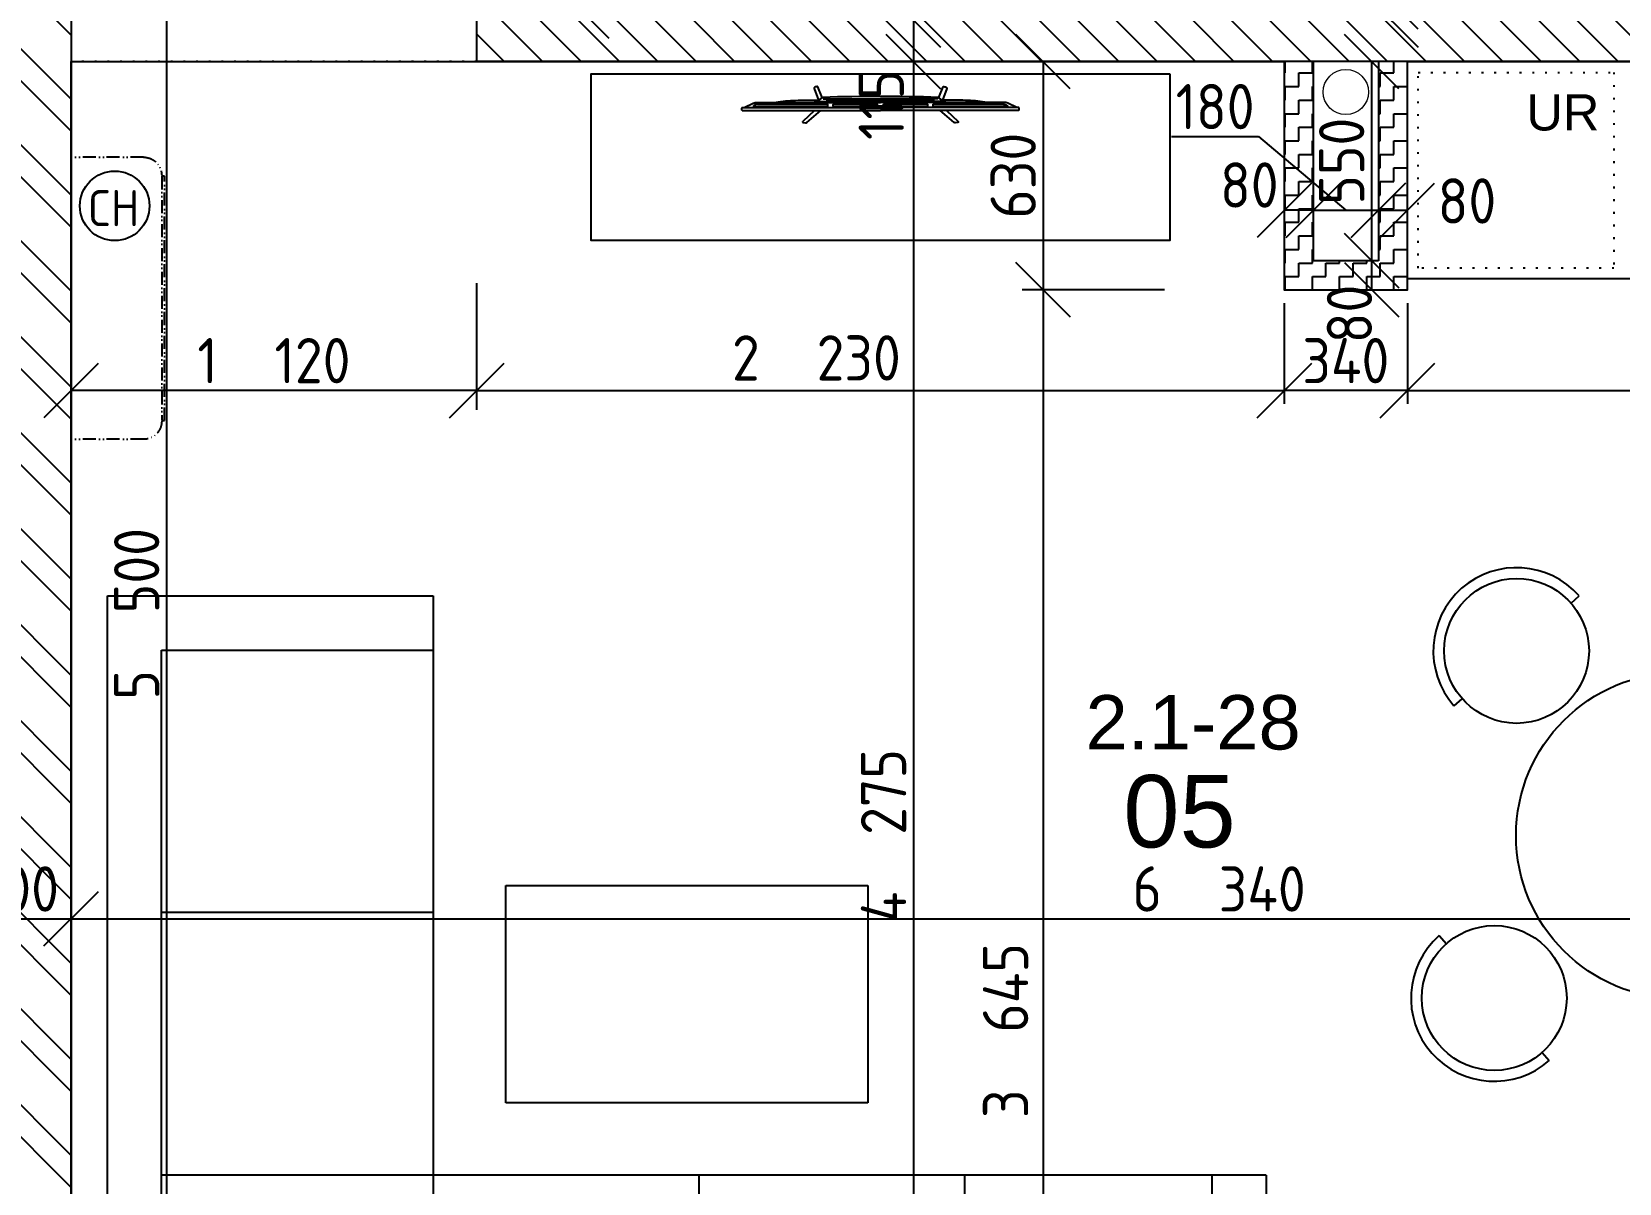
# Model space of a CAD drawing. Extents: x 4511820 to 5180432, y -1526536 to -944957.
# Drawn here: x 5020872 to 5025256, y -1256927 to -1253747 of the extents above; entities that cross this region are included whole.
import ezdxf

# ---------------------------------------------------------------- set-up
doc = ezdxf.new("R2010")
doc.units = 0
doc.header["$MEASUREMENT"] = 0
doc.linetypes.add('ACAD_ISO07W100', pattern=[3.5, 0.5, -3])
doc.linetypes.add('ACAD_ISO12W100', pattern=[22, 12, -3, 0.5, -3, 0.5, -3])
doc.layers.get('0').update_dxf_attribs({"linetype": 'CONTINUOUS'})
doc.layers.get('Defpoints').update_dxf_attribs({"color": 61, "linetype": 'CONTINUOUS'})
for name, color, linetype in [('KÓTY', 4, 'CONTINUOUS'), ('MÚRY', 1, 'CONTINUOUS'), ('Plochy', 41, 'CONTINUOUS'), ('POPIS', 7, 'CONTINUOUS'), ('TENKÁ', 7, 'CONTINUOUS'), ('ZARIADENIE', 47, 'CONTINUOUS'), ('ZARIADENIE1', 145, 'CONTINUOUS'), ('ZZ-chladenie', 133, 'CONTINUOUS'), ('ŠRAFY', 82, 'CONTINUOUS')]:
    doc.layers.add(name, color=color, linetype=linetype)
doc.layers.add('zz-kanal-splaskova', color=37, linetype='CONTINUOUS', lineweight=18)
doc.styles.add('ARIAL', font='arial.ttf')
doc.styles.add('STYLE1', font='isocp.shx')
doc.dimstyles.new('STANDARD-50', dxfattribs={"dimtxt": 125, "dimasz": 150, "dimexe": 10, "dimexo": 200, "dimgap": 20, "dimtad": 1, "dimdsep": 46, "dimlunit": 6, "dimtxsty": 'STYLE1', "dimblk1": 'OBLIQUE', "dimblk2": 'OBLIQUE', "dimsah": 1, "dimcen": 2.5, "dimse1": 1, "dimse2": 1, "dimadec": 0, "dimazin": 0, "dimtfac": 1, "dimtmove": 1, "dimatfit": 3, "dimldrblk": 'OBLIQUE', "dimfxl": 1, "dimtolj": 1, "dimtzin": 0, "dimarcsym": 0})

# ---------------------------------------------------------------- blocks, each defined once
blk = doc.blocks.new('_OBLIQUE')
at = {"color": 0, "linetype": 'ByBlock'}
blk.add_line((-0.5, -0.5), (0.5, 0.5), dxfattribs=at)
blk = doc.blocks.new('*D13936')
at = {"layer": 'Defpoints', "color": 0}
for p in [(4980571, -1255834.2), (5040921, -1255834.2), (5040921, -1261853.9)]:
    blk.add_point(p, dxfattribs=at)
at = {"layer": 'KÓTY', "color": 0, "lineweight": -2}
blk.add_line((4980571, -1261853.9), (5040921, -1261853.9), dxfattribs=at)
at = {"layer": 'KÓTY', "color": 0, "linetype": 'ByBlock', "lineweight": -2, "xscale": 150, "yscale": 150, "zscale": 150, "rotation": 180}
blk.add_blockref('_OBLIQUE', (4980571, -1261853.9), dxfattribs=at)
at = {"layer": 'KÓTY', "color": 0, "linetype": 'ByBlock', "lineweight": -2, "xscale": 150, "yscale": 150, "zscale": 150}
blk.add_blockref('_OBLIQUE', (5040921, -1261853.9), dxfattribs=at)
at = {"layer": 'KÓTY', "color": 0, "insert": (5010746, -1261771.4), "char_height": 125, "attachment_point": 5, "style": 'STYLE1'}
blk.add_mtext('\\A1;60ﾠ350', dxfattribs=at)
blk = doc.blocks.new('stol kruh')
at = {"layer": 'ZARIADENIE', "ltscale": 0.25}
for p, q in [((4441014, -1342243.9), (4441036.5, -1342224.1)), ((4441690.1, -1342287.3), (4441670.3, -1342264.8)), ((4440690.9, -1342527.6), (4440713.4, -1342507.8)), ((4441974.3, -1342610), (4441954.5, -1342587.5)), ((4440650.1, -1343161.8), (4440670, -1343184.3)), ((4441910.8, -1343263.8), (4441933.3, -1343244)), ((4440934.3, -1343484.5), (4440954.1, -1343507)), ((4441588.1, -1343548), (4441610.6, -1343528.2))]:
    blk.add_line(p, q, dxfattribs=at)
for centre, radius in [((4440863.7, -1342375.8), 200), ((4441822.3, -1342437.4), 200), ((4441312.2, -1342885.9), 450), ((4440802.1, -1343334.4), 200), ((4441760.7, -1343396), 200)]:
    blk.add_circle(centre, radius, dxfattribs=at)
for centre, start, end in [((4440863.7, -1342375.8), 41.2828, 221.2828), ((4441822.3, -1342437.4), 311.3675, 131.3675), ((4440802.1, -1343334.4), 131.3675, 311.3675), ((4441760.7, -1343396), 221.3675, 41.3675)]:
    blk.add_arc(centre, 230, start, end, dxfattribs=at)
blk = doc.blocks.new('sedacka rok 5')
at = {"layer": 'ZARIADENIE', "color": 30, "ltscale": 0.25}
for p, q in [((4452479, -1340180.2), (4452479, -1342480.2)), ((4452479, -1340180.2), (4453379, -1340180.2)), ((4453379, -1343380.2), (4453379, -1340180.2)), ((4452479, -1340330.2), (4453229, -1340330.2)), ((4453229, -1343230.2), (4453229, -1340330.2)), ((4452479, -1341013.5), (4453229, -1341013.5)), ((4452479, -1341746.9), (4453229, -1341746.9)), ((4450879, -1342480.2), (4452479, -1342480.2)), ((4450879, -1343380.2), (4450879, -1342480.2)), ((4451029, -1343230.2), (4451029, -1342480.2)), ((4451754, -1342480.2), (4451754, -1343230.2)), ((4452479, -1342480.2), (4453229, -1342480.2)), ((4452479, -1342480.2), (4452479, -1343230.2)), ((4453229, -1343230.2), (4451029, -1343230.2)), ((4453379, -1343380.2), (4450879, -1343380.2))]:
    blk.add_line(p, q, dxfattribs=at)
blk = doc.blocks.new('Tv06_top_cad-block.com')
at = {"color": 0}
for points in [[(-161.1, -3.4), (-173.3, 26.2, 0.359324), (-175.3, 27.3, 0.097501), (-182.8, 24.2, 0.350578), (-183.5, 22.1), (-171.1, -10.4)], [(161.1, -3.4), (173.3, 26.2, -0.359324), (175.3, 27.3, -0.097501), (182.8, 24.2, -0.350578), (183.5, 22.1), (171.1, -10.4)], [(-381.9, -38.8, -0.13121), (-383.2, -32.7, -0.169032), (-383, -32.3), (-381.8, -31.1, -0.205713), (-381.3, -30.9), (-378.5, -30.9, 0.118206), (-376.2, -30.4), (-351.4, -18.4, -0.105648), (-345.8, -17), (0, -17)], [(-339.3, -21.2), (-339.3, -21.2, 0.099639), (-344.3, -22.2), (-349.2, -24.6, 0.215889), (-350.7, -26.3, 0.476075), (-349.4, -28, 0.244765)], [(-295.5, -17), (-282, -15, -0.02037), (-255.8, -12, -0.012056), (-227.2, -10.7), (-169.3, -10.7)], [(-182.5, -38.8), (-214.4, -69.1, 0.250582), (-215, -71, 0.266718), (-214.3, -71.9, 0.084688)], [(-214.3, -71.9), (-207.3, -73.1, 0.211205), (-203.3, -72.1), (-165.2, -38.8)], [(-181.8, -17), (-178.5, -14, -0.213415), (-177.3, -13.6), (0, -13.6)], [(-172.1, -13.6, -0.072098), (-159.2, -3, -0.121861), (-158.4, -2.8)], [(-170.1, -10.6, -0.053076), (-160.2, -2.9), (-158.4, -2.8)], [(-147.6, -13.6), (-147.6, -7.5, -0.414214), (-147.4, -7.3), (-146.5, -7.3, -0.414214), (-146.3, -7.5), (-146.3, -13.6)], [(-146.8, -28, 0.414214), (-145, -26.2), (-145, -23, 0.414214), (-146.8, -21.2)], [(-143.9, -13.6), (-143.9, -7.5, -0.414214), (-143.7, -7.3), (-142.7, -7.3, -0.414214), (-142.6, -7.5), (-142.6, -13.6)], [(-140.2, -13.6), (-140.2, -7.5, -0.414214), (-140, -7.3), (-139, -7.3, -0.414214), (-138.8, -7.5), (-138.8, -13.6)], [(-136.4, -13.6), (-136.4, -7.5, -0.414214), (-136.3, -7.3), (-135.3, -7.3, -0.414214), (-135.1, -7.5), (-135.1, -13.6)], [(-132.7, -13.6), (-132.7, -7.5, -0.414214), (-132.5, -7.3), (-131.6, -7.3, -0.414214), (-131.4, -7.5), (-131.4, -13.6)], [(-128.8, -28, -0.414214), (-130.6, -26.2), (-130.6, -23, -0.414214), (-128.8, -21.2)], [(-129, -13.6), (-129, -7.5, -0.414214), (-128.8, -7.3), (-127.9, -7.3, -0.414214), (-127.7, -7.5), (-127.7, -13.6)], [(-125.3, -13.6), (-125.3, -7.5, -0.414214), (-125.1, -7.3), (-124.1, -7.3, -0.414214), (-124, -7.5), (-124, -13.6)], [(-121.6, -13.6), (-121.6, -7.5, -0.414214), (-121.4, -7.3), (-120.4, -7.3, -0.414214), (-120.2, -7.5), (-120.2, -13.6)], [(-117.8, -13.6), (-117.8, -7.5, -0.414214), (-117.7, -7.3), (-116.7, -7.3, -0.414214), (-116.5, -7.5), (-116.5, -13.6)], [(-114.1, -13.6), (-114.1, -7.5, -0.414214), (-113.9, -7.3), (-113, -7.3, -0.414214), (-112.8, -7.5), (-112.8, -13.6)], [(-110.4, -13.6), (-110.4, -7.5, -0.414214), (-110.2, -7.3), (-109.3, -7.3, -0.414214), (-109.1, -7.5), (-109.1, -13.6)], [(-106.7, -13.6), (-106.7, -7.5, -0.414214), (-106.5, -7.3), (-105.5, -7.3, -0.414214), (-105.4, -7.5), (-105.4, -13.6)], [(-103, -13.6), (-103, -7.5, -0.414214), (-102.8, -7.3), (-101.8, -7.3, -0.414214), (-101.6, -7.5), (-101.6, -13.6)], [(-99.2, -13.6), (-99.2, -7.5, -0.414214), (-99.1, -7.3), (-98.1, -7.3, -0.414214), (-97.9, -7.5), (-97.9, -13.6)], [(-95.5, -13.6), (-95.5, -7.5, -0.414214), (-95.3, -7.3), (-94.4, -7.3, -0.414214), (-94.2, -7.5), (-94.2, -13.6)], [(-91.8, -13.6), (-91.8, -7.5, -0.414214), (-91.6, -7.3), (-90.7, -7.3, -0.414214), (-90.5, -7.5), (-90.5, -13.6)], [(-88.1, -13.6), (-88.1, -7.5, -0.414214), (-87.9, -7.3), (-86.9, -7.3, -0.414214), (-86.8, -7.5), (-86.8, -13.6)], [(-84.4, -13.6), (-84.4, -7.5, -0.414214), (-84.2, -7.3), (-83.2, -7.3, -0.414214), (-83, -7.5), (-83, -13.6)], [(-80.6, -13.6), (-80.6, -7.5, -0.414214), (-80.5, -7.3), (-79.5, -7.3, -0.414214), (-79.3, -7.5), (-79.3, -13.6)], [(-76.9, -13.6), (-76.9, -7.5, -0.414214), (-76.7, -7.3), (-75.8, -7.3, -0.414214), (-75.6, -7.5), (-75.6, -13.6)], [(-73.2, -13.6), (-73.2, -7.5, -0.414214), (-73, -7.3), (-72.1, -7.3, -0.414214), (-71.9, -7.5), (-71.9, -13.6)], [(-69.5, -13.6), (-69.5, -7.5, -0.414214), (-69.3, -7.3), (-68.3, -7.3, -0.414214), (-68.2, -7.5), (-68.2, -13.6)], [(-65.8, -13.6), (-65.8, -7.5, -0.414214), (-65.6, -7.3), (-64.6, -7.3, -0.414214), (-64.4, -7.5), (-64.4, -13.6)], [(-62, -13.6), (-62, -7.5, -0.414214), (-61.9, -7.3), (-60.9, -7.3, -0.414214), (-60.7, -7.5), (-60.7, -13.6)], [(-58.3, -13.6), (-58.3, -7.5, -0.414214), (-58.1, -7.3), (-57.2, -7.3, -0.414214), (-57, -7.5), (-57, -13.6)], [(-54.6, -13.6), (-54.6, -7.5, -0.414214), (-54.4, -7.3), (-53.5, -7.3, -0.414214), (-53.3, -7.5), (-53.3, -13.6)], [(-50.9, -13.6), (-50.9, -7.5, -0.414214), (-50.7, -7.3), (-49.7, -7.3, -0.414214), (-49.6, -7.5), (-49.6, -13.6)], [(-47.2, -13.6), (-47.2, -7.5, -0.414214), (-47, -7.3), (-46, -7.3, -0.414214), (-45.8, -7.5), (-45.8, -13.6)], [(-43.4, -13.6), (-43.4, -7.5, -0.414214), (-43.3, -7.3), (-42.3, -7.3, -0.414214), (-42.1, -7.5), (-42.1, -13.6)], [(-39.7, -13.6), (-39.7, -7.5, -0.414214), (-39.5, -7.3), (-38.6, -7.3, -0.414214), (-38.4, -7.5), (-38.4, -13.6)], [(-36, -13.6), (-36, -7.5, -0.414214), (-35.8, -7.3), (-34.9, -7.3, -0.414214), (-34.7, -7.5), (-34.7, -13.6)], [(-32.3, -13.6), (-32.3, -7.5, -0.414214), (-32.1, -7.3), (-31.1, -7.3, -0.414214), (-31, -7.5), (-31, -13.6)], [(-28.6, -13.6), (-28.6, -7.5, -0.414214), (-28.4, -7.3), (-27.4, -7.3, -0.414214), (-27.2, -7.5), (-27.2, -13.6)], [(-24.8, -13.6), (-24.8, -7.5, -0.414214), (-24.7, -7.3), (-23.7, -7.3, -0.414214), (-23.5, -7.5), (-23.5, -13.6)], [(-21.1, -13.6), (-21.1, -7.5, -0.414214), (-20.9, -7.3), (-20, -7.3, -0.414214), (-19.8, -7.5), (-19.8, -13.6)], [(-17.4, -13.6), (-17.4, -7.5, -0.414214), (-17.2, -7.3), (-16.3, -7.3, -0.414214), (-16.1, -7.5), (-16.1, -13.6)], [(-13.7, -13.6), (-13.7, -7.5, -0.414214), (-13.5, -7.3), (-12.5, -7.3, -0.414214), (-12.4, -7.5), (-12.4, -13.6)], [(-10, -13.6), (-10, -7.5, -0.414214), (-9.8, -7.3), (-8.8, -7.3, -0.414214), (-8.6, -7.5), (-8.6, -13.6)], [(-10, -28, 0.414214), (-8.2, -26.2), (-8.2, -23, 0.414214), (-10, -21.2)], [(-6.2, -13.6), (-6.2, -7.5, -0.414214), (-6.1, -7.3), (-5.1, -7.3, -0.414214), (-4.9, -7.5), (-4.9, -13.6)], [(-2.5, -13.6), (-2.5, -7.5, -0.414214), (-2.3, -7.3), (-1.4, -7.3, -0.414214), (-1.2, -7.5), (-1.2, -13.6)], [(181.8, -17), (178.5, -14, 0.213415), (177.3, -13.6), (0, -13.6)], [(381.9, -38.8, 0.13121), (383.2, -32.7, 0.169032), (383, -32.3), (381.8, -31.1, 0.205713), (381.3, -30.9), (378.5, -30.9, -0.118206), (376.2, -30.4), (351.4, -18.4, 0.105648), (345.8, -17), (0, -17)], [(2.5, -13.6), (2.5, -7.5, 0.414214), (2.3, -7.3), (1.4, -7.3, 0.414214), (1.2, -7.5), (1.2, -13.6)], [(6.2, -13.6), (6.2, -7.5, 0.414214), (6.1, -7.3), (5.1, -7.3, 0.414214), (4.9, -7.5), (4.9, -13.6)], [(10, -28, -0.414214), (8.2, -26.2), (8.2, -23, -0.414214), (10, -21.2)], [(10, -13.6), (10, -7.5, 0.414214), (9.8, -7.3), (8.8, -7.3, 0.414214), (8.6, -7.5), (8.6, -13.6)], [(13.7, -13.6), (13.7, -7.5, 0.414214), (13.5, -7.3), (12.5, -7.3, 0.414214), (12.4, -7.5), (12.4, -13.6)], [(17.4, -13.6), (17.4, -7.5, 0.414214), (17.2, -7.3), (16.3, -7.3, 0.414214), (16.1, -7.5), (16.1, -13.6)], [(21.1, -13.6), (21.1, -7.5, 0.414214), (20.9, -7.3), (20, -7.3, 0.414214), (19.8, -7.5), (19.8, -13.6)], [(24.8, -13.6), (24.8, -7.5, 0.414214), (24.7, -7.3), (23.7, -7.3, 0.414214), (23.5, -7.5), (23.5, -13.6)], [(28.6, -13.6), (28.6, -7.5, 0.414214), (28.4, -7.3), (27.4, -7.3, 0.414214), (27.2, -7.5), (27.2, -13.6)], [(32.3, -13.6), (32.3, -7.5, 0.414214), (32.1, -7.3), (31.1, -7.3, 0.414214), (31, -7.5), (31, -13.6)], [(36, -13.6), (36, -7.5, 0.414214), (35.8, -7.3), (34.9, -7.3, 0.414214), (34.7, -7.5), (34.7, -13.6)], [(39.7, -13.6), (39.7, -7.5, 0.414214), (39.5, -7.3), (38.6, -7.3, 0.414214), (38.4, -7.5), (38.4, -13.6)], [(43.4, -13.6), (43.4, -7.5, 0.414214), (43.3, -7.3), (42.3, -7.3, 0.414214), (42.1, -7.5), (42.1, -13.6)], [(47.2, -13.6), (47.2, -7.5, 0.414214), (47, -7.3), (46, -7.3, 0.414214), (45.8, -7.5), (45.8, -13.6)], [(50.9, -13.6), (50.9, -7.5, 0.414214), (50.7, -7.3), (49.7, -7.3, 0.414214), (49.6, -7.5), (49.6, -13.6)], [(54.6, -13.6), (54.6, -7.5, 0.414214), (54.4, -7.3), (53.5, -7.3, 0.414214), (53.3, -7.5), (53.3, -13.6)], [(58.3, -13.6), (58.3, -7.5, 0.414214), (58.1, -7.3), (57.2, -7.3, 0.414214), (57, -7.5), (57, -13.6)], [(62, -13.6), (62, -7.5, 0.414214), (61.9, -7.3), (60.9, -7.3, 0.414214), (60.7, -7.5), (60.7, -13.6)], [(65.8, -13.6), (65.8, -7.5, 0.414214), (65.6, -7.3), (64.6, -7.3, 0.414214), (64.4, -7.5), (64.4, -13.6)], [(69.5, -13.6), (69.5, -7.5, 0.414214), (69.3, -7.3), (68.3, -7.3, 0.414214), (68.2, -7.5), (68.2, -13.6)], [(73.2, -13.6), (73.2, -7.5, 0.414214), (73, -7.3), (72.1, -7.3, 0.414214), (71.9, -7.5), (71.9, -13.6)], [(76.9, -13.6), (76.9, -7.5, 0.414214), (76.7, -7.3), (75.8, -7.3, 0.414214), (75.6, -7.5), (75.6, -13.6)], [(80.6, -13.6), (80.6, -7.5, 0.414214), (80.5, -7.3), (79.5, -7.3, 0.414214), (79.3, -7.5), (79.3, -13.6)], [(84.4, -13.6), (84.4, -7.5, 0.414214), (84.2, -7.3), (83.2, -7.3, 0.414214), (83, -7.5), (83, -13.6)], [(88.1, -13.6), (88.1, -7.5, 0.414214), (87.9, -7.3), (86.9, -7.3, 0.414214), (86.8, -7.5), (86.8, -13.6)], [(91.8, -13.6), (91.8, -7.5, 0.414214), (91.6, -7.3), (90.7, -7.3, 0.414214), (90.5, -7.5), (90.5, -13.6)], [(95.5, -13.6), (95.5, -7.5, 0.414214), (95.3, -7.3), (94.4, -7.3, 0.414214), (94.2, -7.5), (94.2, -13.6)], [(99.2, -13.6), (99.2, -7.5, 0.414214), (99.1, -7.3), (98.1, -7.3, 0.414214), (97.9, -7.5), (97.9, -13.6)], [(103, -13.6), (103, -7.5, 0.414214), (102.8, -7.3), (101.8, -7.3, 0.414214), (101.6, -7.5), (101.6, -13.6)], [(106.7, -13.6), (106.7, -7.5, 0.414214), (106.5, -7.3), (105.5, -7.3, 0.414214), (105.4, -7.5), (105.4, -13.6)], [(110.4, -13.6), (110.4, -7.5, 0.414214), (110.2, -7.3), (109.3, -7.3, 0.414214), (109.1, -7.5), (109.1, -13.6)], [(114.1, -13.6), (114.1, -7.5, 0.414214), (113.9, -7.3), (113, -7.3, 0.414214), (112.8, -7.5), (112.8, -13.6)], [(117.8, -13.6), (117.8, -7.5, 0.414214), (117.7, -7.3), (116.7, -7.3, 0.414214), (116.5, -7.5), (116.5, -13.6)], [(121.6, -13.6), (121.6, -7.5, 0.414214), (121.4, -7.3), (120.4, -7.3, 0.414214), (120.2, -7.5), (120.2, -13.6)], [(125.3, -13.6), (125.3, -7.5, 0.414214), (125.1, -7.3), (124.1, -7.3, 0.414214), (124, -7.5), (124, -13.6)], [(129, -13.6), (129, -7.5, 0.414214), (128.8, -7.3), (127.9, -7.3, 0.414214), (127.7, -7.5), (127.7, -13.6)], [(128.8, -28, 0.414214), (130.6, -26.2), (130.6, -23, 0.414214), (128.8, -21.2)], [(132.7, -13.6), (132.7, -7.5, 0.414214), (132.5, -7.3), (131.6, -7.3, 0.414214), (131.4, -7.5), (131.4, -13.6)], [(136.4, -13.6), (136.4, -7.5, 0.414214), (136.3, -7.3), (135.3, -7.3, 0.414214), (135.1, -7.5), (135.1, -13.6)], [(140.2, -13.6), (140.2, -7.5, 0.414214), (140, -7.3), (139, -7.3, 0.414214), (138.8, -7.5), (138.8, -13.6)], [(143.9, -13.6), (143.9, -7.5, 0.414214), (143.7, -7.3), (142.7, -7.3, 0.414214), (142.6, -7.5), (142.6, -13.6)], [(146.8, -28, -0.414214), (145, -26.2), (145, -23, -0.414214), (146.8, -21.2)], [(147.6, -13.6), (147.6, -7.5, 0.414214), (147.4, -7.3), (146.5, -7.3, 0.414214), (146.3, -7.5), (146.3, -13.6)], [(172.1, -13.6, 0.072098), (159.2, -3, 0.121861), (158.4, -2.8)], [(170.1, -10.6, 0.053076), (160.2, -2.9), (158.4, -2.8)], [(214.3, -71.9), (207.3, -73.1, -0.211205), (203.3, -72.1), (165.2, -38.8)], [(295.5, -17), (282, -15, 0.02037), (255.8, -12, 0.012056), (227.2, -10.7), (169.3, -10.7)], [(182.5, -38.8), (214.4, -69.1, -0.250582), (215, -71, -0.266718), (214.3, -71.9, -0.084688)], [(339.3, -21.2), (339.3, -21.2, -0.099639), (344.3, -22.2), (349.2, -24.6, -0.215889), (350.7, -26.3, -0.476075), (349.4, -28, -0.244765)]]:
    blk.add_lwpolyline(points, format="xyb", dxfattribs=at)
for points in [[(-381.9, -38.8), (0, -38.8)], [(-378.5, -30.9), (0, -30.9)], [(-349.4, -28), (-146.8, -28)], [(-339.3, -21.2), (-146.8, -21.2)], [(-158.6, -6.5), (0, -6.5)], [(-128.8, -21.2), (-10, -21.2)], [(-128.8, -28), (-10, -28)], [(158.6, -6.5), (0, -6.5)], [(378.5, -30.9), (0, -30.9)], [(381.9, -38.8), (0, -38.8)], [(128.8, -21.2), (10, -21.2)], [(128.8, -28), (10, -28)], [(339.3, -21.2), (146.8, -21.2)], [(349.4, -28), (146.8, -28)]]:
    blk.add_lwpolyline(points, dxfattribs=at)
for centre, radius, start, end in [((0, -4564), 4564, 90, 91.9893), ((0, -4564), 4564, 88.0107, 90), ((-170.5, -10.1), 0.6, 200.9784, 314.0295), ((170.5, -10.1), 0.6, 225.9705, 339.0216)]:
    blk.add_arc(centre, radius, start, end, dxfattribs=at)
blk = doc.blocks.new('TV')
at = {"layer": 'ZARIADENIE', "color": 8}
blk.add_blockref('Tv06_top_cad-block.com', (4448198.7, -1316337.8), dxfattribs=at)
blk = doc.blocks.new('konf stol')
at = {"layer": 'ZARIADENIE', "color": 45, "ltscale": 0.25}
for p, q in [((4451679, -1342280.2), (4451679, -1341280.2)), ((4451679, -1341280.2), (4452279, -1341280.2)), ((4452279, -1341280.2), (4452279, -1342280.2)), ((4452279, -1342280.2), (4451679, -1342280.2))]:
    blk.add_line(p, q, dxfattribs=at)
blk = doc.blocks.new('*D30887')
at = {"layer": 'Defpoints', "color": 0}
for p in [(5020681, -1256196.5), (5020981, -1256196.5), (5020981, -1256196.5)]:
    blk.add_point(p, dxfattribs=at)
at = {"layer": 'KÓTY', "color": 0, "lineweight": -2}
blk.add_line((5020681, -1256196.5), (5020981, -1256196.5), dxfattribs=at)
at = {"layer": 'KÓTY', "color": 0, "linetype": 'ByBlock', "lineweight": -2, "xscale": 150, "yscale": 150, "zscale": 150, "rotation": 180}
blk.add_blockref('_OBLIQUE', (5020681, -1256196.5), dxfattribs=at)
at = {"layer": 'KÓTY', "color": 0, "linetype": 'ByBlock', "lineweight": -2, "xscale": 150, "yscale": 150, "zscale": 150}
blk.add_blockref('_OBLIQUE', (5020981, -1256196.5), dxfattribs=at)
at = {"layer": 'KÓTY', "color": 0, "insert": (5020831, -1256114), "char_height": 125, "attachment_point": 5, "style": 'STYLE1'}
blk.add_mtext('\\A1;300', dxfattribs=at)
blk = doc.blocks.new('*D30888')
at = {"layer": 'Defpoints', "color": 0}
for p in [(5020981, -1256196.5), (5027321, -1256196.5), (5027321, -1256196.5)]:
    blk.add_point(p, dxfattribs=at)
at = {"layer": 'KÓTY', "color": 0, "lineweight": -2}
blk.add_line((5020981, -1256196.5), (5027321, -1256196.5), dxfattribs=at)
at = {"layer": 'KÓTY', "color": 0, "linetype": 'ByBlock', "lineweight": -2, "xscale": 150, "yscale": 150, "zscale": 150, "rotation": 180}
blk.add_blockref('_OBLIQUE', (5020981, -1256196.5), dxfattribs=at)
at = {"layer": 'KÓTY', "color": 0, "linetype": 'ByBlock', "lineweight": -2, "xscale": 150, "yscale": 150, "zscale": 150}
blk.add_blockref('_OBLIQUE', (5027321, -1256196.5), dxfattribs=at)
at = {"layer": 'KÓTY', "color": 0, "insert": (5024151, -1256114), "char_height": 125, "attachment_point": 5, "style": 'STYLE1'}
blk.add_mtext('\\A1;6ﾠ340', dxfattribs=at)
blk = doc.blocks.new('*D31157')
at = {"layer": 'Defpoints', "color": 0}
for p in [(5020981, -1252604.2), (5021244.5, -1258104.2), (5021486, -1258104.2)]:
    blk.add_point(p, dxfattribs=at)
at = {"layer": 'KÓTY', "color": 0, "lineweight": -2}
blk.add_line((5021244.5, -1252604.2), (5021244.5, -1258104.2), dxfattribs=at)
at = {"layer": 'KÓTY', "color": 0, "linetype": 'ByBlock', "lineweight": -2, "xscale": 150, "yscale": 150, "zscale": 150}
for p, rotation in [((5021244.5, -1252604.2), 90), ((5021244.5, -1258104.2), 270)]:
    blk.add_blockref('_OBLIQUE', p, dxfattribs=dict(at, rotation=rotation))
at = {"layer": 'KÓTY', "color": 0, "insert": (5021162, -1255354.2), "char_height": 125, "attachment_point": 5, "rotation": 90, "style": 'STYLE1'}
blk.add_mtext('\\A1;5ﾠ500', dxfattribs=at)
blk = doc.blocks.new('*D31158')
at = {"layer": 'Defpoints', "color": 0}
for p in [(5024331, -1254459.2), (5024671, -1254459.2), (5024331, -1254737.5)]:
    blk.add_point(p, dxfattribs=at)
at = {"layer": 'KÓTY', "color": 0, "lineweight": -2}
blk.add_line((5024671, -1254737.5), (5024331, -1254737.5), dxfattribs=at)
at = {"layer": 'KÓTY', "color": 0, "linetype": 'ByBlock', "lineweight": -2, "xscale": 150, "yscale": 150, "zscale": 150, "rotation": 180}
blk.add_blockref('_OBLIQUE', (5024331, -1254737.5), dxfattribs=at)
at = {"layer": 'KÓTY', "color": 0, "linetype": 'ByBlock', "lineweight": -2, "xscale": 150, "yscale": 150, "zscale": 150}
blk.add_blockref('_OBLIQUE', (5024671, -1254737.5), dxfattribs=at)
at = {"layer": 'KÓTY', "color": 0, "insert": (5024501, -1254655), "char_height": 125, "attachment_point": 5, "style": 'STYLE1'}
blk.add_mtext('\\A1;340', dxfattribs=at)
blk = doc.blocks.new('*D31159')
at = {"layer": 'Defpoints', "color": 0}
for p in [(5024671, -1253829.2), (5026971, -1253829.2), (5026971, -1254737.5)]:
    blk.add_point(p, dxfattribs=at)
at = {"layer": 'KÓTY', "color": 0, "lineweight": -2}
blk.add_line((5024671, -1254737.5), (5026971, -1254737.5), dxfattribs=at)
at = {"layer": 'KÓTY', "color": 0, "linetype": 'ByBlock', "lineweight": -2, "xscale": 150, "yscale": 150, "zscale": 150, "rotation": 180}
blk.add_blockref('_OBLIQUE', (5024671, -1254737.5), dxfattribs=at)
at = {"layer": 'KÓTY', "color": 0, "linetype": 'ByBlock', "lineweight": -2, "xscale": 150, "yscale": 150, "zscale": 150}
blk.add_blockref('_OBLIQUE', (5026971, -1254737.5), dxfattribs=at)
at = {"layer": 'KÓTY', "color": 0, "insert": (5025821, -1254655), "char_height": 125, "attachment_point": 5, "style": 'STYLE1'}
blk.add_mtext('\\A1;2ﾠ300', dxfattribs=at)
blk = doc.blocks.new('*D31160')
at = {"layer": 'Defpoints', "color": 0}
for p in [(5022101, -1253829.2), (5024331, -1253829.2), (5024331, -1254737.5)]:
    blk.add_point(p, dxfattribs=at)
at = {"layer": 'KÓTY', "color": 0, "lineweight": -2}
blk.add_line((5022101, -1254737.5), (5024331, -1254737.5), dxfattribs=at)
at = {"layer": 'KÓTY', "color": 0, "linetype": 'ByBlock', "lineweight": -2, "xscale": 150, "yscale": 150, "zscale": 150, "rotation": 180}
blk.add_blockref('_OBLIQUE', (5022101, -1254737.5), dxfattribs=at)
at = {"layer": 'KÓTY', "color": 0, "linetype": 'ByBlock', "lineweight": -2, "xscale": 150, "yscale": 150, "zscale": 150}
blk.add_blockref('_OBLIQUE', (5024331, -1254737.5), dxfattribs=at)
at = {"layer": 'KÓTY', "color": 0, "insert": (5023039, -1254647.5), "char_height": 125, "attachment_point": 5, "style": 'STYLE1'}
blk.add_mtext('\\A1;2ﾠ230', dxfattribs=at)
blk = doc.blocks.new('*D31161')
at = {"layer": 'Defpoints', "color": 0}
for p in [(5020981, -1253829.2), (5022101, -1253829.2), (5020981, -1254737.5)]:
    blk.add_point(p, dxfattribs=at)
at = {"layer": 'KÓTY', "color": 0, "lineweight": -2}
blk.add_line((5022101, -1254737.5), (5020981, -1254737.5), dxfattribs=at)
at = {"layer": 'KÓTY', "color": 0, "linetype": 'ByBlock', "lineweight": -2, "xscale": 150, "yscale": 150, "zscale": 150, "rotation": 180}
blk.add_blockref('_OBLIQUE', (5020981, -1254737.5), dxfattribs=at)
at = {"layer": 'KÓTY', "color": 0, "linetype": 'ByBlock', "lineweight": -2, "xscale": 150, "yscale": 150, "zscale": 150}
blk.add_blockref('_OBLIQUE', (5022101, -1254737.5), dxfattribs=at)
at = {"layer": 'KÓTY', "color": 0, "insert": (5021541, -1254655), "char_height": 125, "attachment_point": 5, "style": 'STYLE1'}
blk.add_mtext('\\A1;1ﾠ120', dxfattribs=at)
blk = doc.blocks.new('*D31174')
at = {"layer": 'Defpoints', "color": 0}
for p in [(5024164.1, -1251464.2), (5023307, -1253714.2), (5024164.1, -1253714.2)]:
    blk.add_point(p, dxfattribs=at)
at = {"layer": 'KÓTY', "color": 0, "lineweight": -2}
blk.add_line((5023307, -1251464.2), (5023307, -1253714.2), dxfattribs=at)
at = {"layer": 'KÓTY', "color": 0, "linetype": 'ByBlock', "lineweight": -2, "xscale": 150, "yscale": 150, "zscale": 150}
for p, rotation in [((5023307, -1251464.2), 90), ((5023307, -1253714.2), 270)]:
    blk.add_blockref('_OBLIQUE', p, dxfattribs=dict(at, rotation=rotation))
at = {"layer": 'KÓTY', "color": 0, "insert": (5023224.5, -1252589.2), "char_height": 125, "attachment_point": 5, "rotation": 90, "style": 'STYLE1'}
blk.add_mtext('\\A1;2ﾠ250', dxfattribs=at)
blk = doc.blocks.new('*D31175')
at = {"layer": 'Defpoints', "color": 0}
for p in [(5023307, -1253714.2), (5023307, -1253829.2), (5023307, -1253829.2)]:
    blk.add_point(p, dxfattribs=at)
at = {"layer": 'KÓTY', "color": 0, "lineweight": -2}
blk.add_line((5023307, -1253714.2), (5023307, -1253829.2), dxfattribs=at)
at = {"layer": 'KÓTY', "color": 0, "linetype": 'ByBlock', "lineweight": -2, "xscale": 150, "yscale": 150, "zscale": 150}
for p, rotation in [((5023307, -1253714.2), 90), ((5023307, -1253829.2), 270)]:
    blk.add_blockref('_OBLIQUE', p, dxfattribs=dict(at, rotation=rotation))
at = {"layer": 'KÓTY', "color": 0, "insert": (5023218.1, -1253948.5), "char_height": 125, "attachment_point": 5, "rotation": 90, "style": 'STYLE1'}
blk.add_mtext('\\A1;115', dxfattribs=at)
blk = doc.blocks.new('*D31176')
at = {"layer": 'Defpoints', "color": 0}
for p in [(5022192, -1253829.2), (5022192, -1258104.2), (5023307, -1258104.2)]:
    blk.add_point(p, dxfattribs=at)
at = {"layer": 'KÓTY', "color": 0, "lineweight": -2}
blk.add_line((5023307, -1253829.2), (5023307, -1258104.2), dxfattribs=at)
at = {"layer": 'KÓTY', "color": 0, "linetype": 'ByBlock', "lineweight": -2, "xscale": 150, "yscale": 150, "zscale": 150}
for p, rotation in [((5023307, -1253829.2), 90), ((5023307, -1258104.2), 270)]:
    blk.add_blockref('_OBLIQUE', p, dxfattribs=dict(at, rotation=rotation))
at = {"layer": 'KÓTY', "color": 0, "insert": (5023224.5, -1255966.7), "char_height": 125, "attachment_point": 5, "rotation": 90, "style": 'STYLE1'}
blk.add_mtext('\\A1;4ﾠ275', dxfattribs=at)
blk = doc.blocks.new('*D31177')
at = {"layer": 'Defpoints', "color": 0}
for p in [(5022216, -1252479.2), (5022216, -1253689.2), (5022391, -1253689.2)]:
    blk.add_point(p, dxfattribs=at)
at = {"layer": 'KÓTY', "color": 0, "lineweight": -2}
blk.add_line((5022391, -1252479.2), (5022391, -1253689.2), dxfattribs=at)
at = {"layer": 'KÓTY', "color": 0, "linetype": 'ByBlock', "lineweight": -2, "xscale": 150, "yscale": 150, "zscale": 150}
for p, rotation in [((5022391, -1252479.2), 90), ((5022391, -1253689.2), 270)]:
    blk.add_blockref('_OBLIQUE', p, dxfattribs=dict(at, rotation=rotation))
at = {"layer": 'KÓTY', "color": 0, "insert": (5022308.5, -1253084.2), "char_height": 125, "attachment_point": 5, "rotation": 90, "style": 'STYLE1'}
blk.add_mtext('\\A1;1ﾠ210', dxfattribs=at)
blk = doc.blocks.new('*D31201')
at = {"layer": 'Defpoints', "color": 0}
for p in [(5024625.5, -1253664.2), (5024625.5, -1253714.2), (5024625.5, -1253714.2)]:
    blk.add_point(p, dxfattribs=at)
at = {"layer": 'KÓTY', "color": 0, "lineweight": -2}
blk.add_line((5024625.5, -1253664.2), (5024625.5, -1253714.2), dxfattribs=at)
at = {"layer": 'KÓTY', "color": 0, "linetype": 'ByBlock', "lineweight": -2, "xscale": 150, "yscale": 150, "zscale": 150}
for p, rotation in [((5024625.5, -1253664.2), 90), ((5024625.5, -1253714.2), 270)]:
    blk.add_blockref('_OBLIQUE', p, dxfattribs=dict(at, rotation=rotation))
at = {"layer": 'KÓTY', "color": 0, "insert": (5024440.5, -1253638.5), "char_height": 125, "attachment_point": 5, "rotation": 90, "style": 'STYLE1'}
blk.add_mtext('\\A1;50', dxfattribs=at)
blk = doc.blocks.new('*D31202')
at = {"layer": 'Defpoints', "color": 0}
for p in [(5024331, -1253829.2), (5023665, -1254459.2), (5024331, -1254459.2)]:
    blk.add_point(p, dxfattribs=at)
at = {"layer": 'KÓTY', "color": 0, "lineweight": -2}
blk.add_line((5023665, -1253829.2), (5023665, -1254459.2), dxfattribs=at)
at = {"layer": 'KÓTY', "color": 0, "linetype": 'ByBlock', "lineweight": -2, "xscale": 150, "yscale": 150, "zscale": 150}
for p, rotation in [((5023665, -1253829.2), 90), ((5023665, -1254459.2), 270)]:
    blk.add_blockref('_OBLIQUE', p, dxfattribs=dict(at, rotation=rotation))
at = {"layer": 'KÓTY', "color": 0, "insert": (5023582.5, -1254144.2), "char_height": 125, "attachment_point": 5, "rotation": 90, "style": 'STYLE1'}
blk.add_mtext('\\A1;630', dxfattribs=at)
blk = doc.blocks.new('*D31203')
at = {"layer": 'Defpoints', "color": 0}
for p in [(5024331, -1254459.2), (5023665, -1258104.2), (5024246, -1258104.2)]:
    blk.add_point(p, dxfattribs=at)
at = {"layer": 'KÓTY', "color": 0, "lineweight": -2}
blk.add_line((5023665, -1254459.2), (5023665, -1258104.2), dxfattribs=at)
at = {"layer": 'KÓTY', "color": 0, "linetype": 'ByBlock', "lineweight": -2, "xscale": 150, "yscale": 150, "zscale": 150}
for p, rotation in [((5023665, -1254459.2), 90), ((5023665, -1258104.2), 270)]:
    blk.add_blockref('_OBLIQUE', p, dxfattribs=dict(at, rotation=rotation))
at = {"layer": 'KÓTY', "color": 0, "insert": (5023561.5, -1256505), "char_height": 125, "attachment_point": 5, "rotation": 90, "style": 'STYLE1'}
blk.add_mtext('\\A1;3ﾠ645', dxfattribs=at)
blk = doc.blocks.new('*D31205')
at = {"layer": 'Defpoints', "color": 0}
for p in [(5024411, -1253829.2), (5024591, -1253829.2), (5024591, -1254239.5)]:
    blk.add_point(p, dxfattribs=at)
at = {"layer": 'KÓTY', "color": 0, "lineweight": -2}
for p, q in [((5024019.9, -1254036), (5024260, -1254036)), ((5024260, -1254036), (5024501, -1254239.5)), ((5024411, -1254239.5), (5024591, -1254239.5))]:
    blk.add_line(p, q, dxfattribs=at)
at = {"layer": 'KÓTY', "color": 0, "linetype": 'ByBlock', "lineweight": -2, "xscale": 150, "yscale": 150, "zscale": 150, "rotation": 180}
blk.add_blockref('_OBLIQUE', (5024411, -1254239.5), dxfattribs=at)
at = {"layer": 'KÓTY', "color": 0, "linetype": 'ByBlock', "lineweight": -2, "xscale": 150, "yscale": 150, "zscale": 150}
blk.add_blockref('_OBLIQUE', (5024591, -1254239.5), dxfattribs=at)
at = {"layer": 'KÓTY', "color": 0, "insert": (5024140, -1253953.5), "char_height": 125, "attachment_point": 5, "style": 'STYLE1'}
blk.add_mtext('\\A1;180', dxfattribs=at)
blk = doc.blocks.new('*D31206')
at = {"layer": 'Defpoints', "color": 0}
for p in [(5024331, -1254239.5), (5024331, -1254239.5), (5024411, -1254239.5)]:
    blk.add_point(p, dxfattribs=at)
at = {"layer": 'KÓTY', "color": 0, "lineweight": -2}
blk.add_line((5024411, -1254239.5), (5024331, -1254239.5), dxfattribs=at)
at = {"layer": 'KÓTY', "color": 0, "linetype": 'ByBlock', "lineweight": -2, "xscale": 150, "yscale": 150, "zscale": 150, "rotation": 180}
blk.add_blockref('_OBLIQUE', (5024331, -1254239.5), dxfattribs=at)
at = {"layer": 'KÓTY', "color": 0, "linetype": 'ByBlock', "lineweight": -2, "xscale": 150, "yscale": 150, "zscale": 150}
blk.add_blockref('_OBLIQUE', (5024411, -1254239.5), dxfattribs=at)
at = {"layer": 'KÓTY', "color": 0, "insert": (5024234.5, -1254170), "char_height": 125, "attachment_point": 5, "style": 'STYLE1'}
blk.add_mtext('\\A1;80', dxfattribs=at)
blk = doc.blocks.new('*D31207')
at = {"layer": 'Defpoints', "color": 0}
for p in [(5024591, -1254239.5), (5024671, -1254239.5), (5024671, -1254239.5)]:
    blk.add_point(p, dxfattribs=at)
at = {"layer": 'KÓTY', "color": 0, "lineweight": -2}
blk.add_line((5024591, -1254239.5), (5024671, -1254239.5), dxfattribs=at)
at = {"layer": 'KÓTY', "color": 0, "linetype": 'ByBlock', "lineweight": -2, "xscale": 150, "yscale": 150, "zscale": 150, "rotation": 180}
blk.add_blockref('_OBLIQUE', (5024591, -1254239.5), dxfattribs=at)
at = {"layer": 'KÓTY', "color": 0, "linetype": 'ByBlock', "lineweight": -2, "xscale": 150, "yscale": 150, "zscale": 150}
blk.add_blockref('_OBLIQUE', (5024671, -1254239.5), dxfattribs=at)
at = {"layer": 'KÓTY', "color": 0, "insert": (5024835.5, -1254214), "char_height": 125, "attachment_point": 5, "style": 'STYLE1'}
blk.add_mtext('\\A1;80', dxfattribs=at)
blk = doc.blocks.new('*D31208')
at = {"layer": 'Defpoints', "color": 0}
for p in [(5024591, -1253829.2), (5024572, -1254379.2), (5024591, -1254379.2)]:
    blk.add_point(p, dxfattribs=at)
at = {"layer": 'KÓTY', "color": 0, "lineweight": -2}
blk.add_line((5024572, -1253829.2), (5024572, -1254379.2), dxfattribs=at)
at = {"layer": 'KÓTY', "color": 0, "linetype": 'ByBlock', "lineweight": -2, "xscale": 150, "yscale": 150, "zscale": 150}
for p, rotation in [((5024572, -1253829.2), 90), ((5024572, -1254379.2), 270)]:
    blk.add_blockref('_OBLIQUE', p, dxfattribs=dict(at, rotation=rotation))
at = {"layer": 'KÓTY', "color": 0, "insert": (5024489.5, -1254104.2), "char_height": 125, "attachment_point": 5, "rotation": 90, "style": 'STYLE1'}
blk.add_mtext('\\A1;550', dxfattribs=at)
blk = doc.blocks.new('*D31209')
at = {"layer": 'Defpoints', "color": 0}
for p in [(5024572, -1254379.2), (5024572, -1254459.2), (5024572, -1254459.2)]:
    blk.add_point(p, dxfattribs=at)
at = {"layer": 'KÓTY', "color": 0, "lineweight": -2}
blk.add_line((5024572, -1254379.2), (5024572, -1254459.2), dxfattribs=at)
at = {"layer": 'KÓTY', "color": 0, "linetype": 'ByBlock', "lineweight": -2, "xscale": 150, "yscale": 150, "zscale": 150}
for p, rotation in [((5024572, -1254379.2), 90), ((5024572, -1254459.2), 270)]:
    blk.add_blockref('_OBLIQUE', p, dxfattribs=dict(at, rotation=rotation))
at = {"layer": 'KÓTY', "color": 0, "insert": (5024511, -1254526), "char_height": 125, "attachment_point": 5, "rotation": 90, "style": 'STYLE1'}
blk.add_mtext('\\A1;80', dxfattribs=at)
blk = doc.blocks.new('chlj3')
at = {"layer": 'ZZ-chladenie', "linetype": 'ACAD_ISO12W100', "ltscale": 3}
for p, q in [((5005195.8, -1151691.8), (5005395.8, -1151691.8)), ((5005195.8, -1152470.8), (5005395.8, -1152470.8))]:
    blk.add_line(p, q, dxfattribs=at)
blk.add_lwpolyline([(5005145.8, -1152419.2), (5005138.4, -1152419.2), (5005138.4, -1151744.5), (5005145.8, -1151744.5)], close=True, dxfattribs=at)
for centre, start, end in [((5005195.8, -1151741.8), 90, 180), ((5005195.8, -1152420.8), 180, 270)]:
    blk.add_arc(centre, 50, start, end, dxfattribs=at)

msp = doc.modelspace()

# ---------------------------------------------------------------- hatches: boundary and pattern name
at = {"layer": 'ŠRAFY'}
h = msp.add_hatch(dxfattribs=at)
h.set_pattern_fill('ANSI32', color=256, scale=500, angle=90)
h.set_pattern_definition([(135, (515810.9, -44587.94), (-132.5825215, -132.5825215), []), (135, (515810.9, -44499.55), (-132.5825215, -132.5825215), [])])
h.paths.add_polyline_path([(5020681, -1252719.226), (5020681, -1258104.226), (5020981, -1258104.226), (5020981, -1252604.226), (5020681, -1252604.226)])
at = {"layer": 'ŠRAFY', "ltscale": 0.25}
h = msp.add_hatch(dxfattribs=at)
h.set_pattern_fill('ANSI31', color=256, scale=600, angle=90, style=0)
h.set_pattern_definition([(135, (-2976355.03, 109742.89), (-53.0330086, -53.0330086), [])])
h.paths.add_polyline_path([(5024331, -1253829.226), (5024411, -1253829.226), (5024591, -1253829.226), (5024671, -1253829.226), (5025271, -1253829.226), (5025871, -1253829.226), (5027321, -1253829.226), (5027321, -1253714.226), (5026276, -1253714.226), (5026161, -1253714.226), (5024276, -1253714.226), (5024101, -1253714.226), (5022216, -1253714.226), (5022101, -1253714.226), (5022101, -1253829.226)])
h = msp.add_hatch(dxfattribs=at)
h.set_pattern_fill('ZIGZAG', color=256, scale=300, style=0)
h.set_pattern_definition([(0, (-68841.5, 214751.965), (37.5, 37.5), [37.5, -37.5]), (90, (-68804, 214751.965), (-37.5, 37.5), [37.5, -37.5])])
h.paths.add_polyline_path([(5024671, -1253829.226), (5024591, -1253829.226), (5024591, -1254379.226), (5024411, -1254379.226), (5024411, -1253829.226), (5024331, -1253829.226), (5024331, -1254459.226), (5024499.5, -1254459.226), (5024671, -1254459.226), (5024671, -1254429.226)])

# ---------------------------------------------------------------- linework, layer by layer
at = {"layer": 'KÓTY', "ltscale": 25}
msp.add_line((5022101, -1254790.938), (5022101, -1254440.938), dxfattribs=at)
at = {"layer": 'KÓTY'}
for p, q in [((5024000, -1254459.226), (5023607.5, -1254459.226)), ((5024331, -1254496.226), (5024331, -1254774.535)), ((5024671, -1254496.226), (5024671, -1254774.535))]:
    msp.add_line(p, q, dxfattribs=at)
at = {"layer": 'MÚRY'}
for p, q in [((5020981, -1252604.226), (5020981, -1258104.226)), ((5024331, -1253829.226), (5024331, -1254459.226)), ((5024591, -1253829.226), (5024411, -1253829.226)), ((5024411, -1253829.226), (5024411, -1254379.226)), ((5024591, -1253829.226), (5024591, -1254379.226)), ((5024671, -1254459.226), (5024671, -1253829.226)), ((5024591, -1254379.226), (5024411, -1254379.226)), ((5024331, -1254459.226), (5024671, -1254459.226))]:
    msp.add_line(p, q, dxfattribs=at)
at = {"layer": 'MÚRY', "ltscale": 0.25}
for p, q in [((5022101, -1253829.226), (5022101, -1252829.226)), ((5024331, -1253829.226), (5022101, -1253829.226)), ((5026971, -1253829.226), (5024671, -1253829.226))]:
    msp.add_line(p, q, dxfattribs=at)
at = {"layer": 'MÚRY'}
msp.add_lwpolyline([(5024331, -1254459.226), (5024499.5, -1254459.226)], dxfattribs=at)
msp.add_lwpolyline([(5024331, -1254459.226), (5024499.5, -1254459.226)], dxfattribs=at)
at = {"layer": 'Plochy'}
for points in [[(5022101, -1250349.226), (5020981, -1250349.226), (5020981, -1253829.226), (5022101, -1253829.226)], [(5020981, -1253829.226), (5024331, -1253829.226), (5024331, -1254459.226), (5024671, -1254459.226), (5024671, -1253829.226), (5026971, -1253829.226), (5026971, -1254179.226), (5027321, -1254179.226), (5027321, -1258104.226), (5020981, -1258104.226)]]:
    msp.add_lwpolyline(points, close=True, dxfattribs=at)
at = {"layer": 'TENKÁ', "linetype": 'ACAD_ISO07W100', "ltscale": 10}
msp.add_line((5022101, -1253829.226), (5020981, -1253829.226), dxfattribs=at)
at = {"layer": 'TENKÁ'}
for p, q in [((5024411, -1253829.226), (5024331, -1253829.226)), ((5024671, -1253829.226), (5024591, -1253829.226))]:
    msp.add_line(p, q, dxfattribs=at)
at = {"layer": 'ZARIADENIE', "color": 45, "ltscale": 0.25}
msp.add_lwpolyline([(5024016, -1253864.226), (5022416, -1253864.226), (5022416, -1254321.993), (5024016, -1254321.993)], close=True, dxfattribs=at)
at = {"layer": 'ZARIADENIE1', "color": 8, "ltscale": 0.25}
msp.add_line((5026721, -1254429.226), (5024671, -1254429.226), dxfattribs=at)
at = {"layer": 'ZARIADENIE1', "color": 8, "linetype": 'ACAD_ISO07W100', "ltscale": 10}
msp.add_lwpolyline([(5024701, -1253859.226), (5025241, -1253859.226), (5025241, -1254399.226), (5024701, -1254399.226)], close=True, dxfattribs=at)
at = {"layer": 'ZZ-chladenie'}
msp.add_circle((5021101.3, -1254227.533), 96, dxfattribs=at)
at = {"layer": 'zz-kanal-splaskova'}
msp.add_circle((5024501, -1253913.129), 62.5, dxfattribs=at)

# ---------------------------------------------------------------- block references
at = {"layer": 'Plochy', "color": 2}
msp.add_blockref('TV', (575017.282, 62412.433), dxfattribs=at)
at = {"layer": 'ZARIADENIE'}
msp.add_blockref('stol kruh', (584108.78, 86919.171), dxfattribs=at)
for name, p, rotation in [('sedacka rok 5', (6364461.191, 3195574.774), 270), ('konf stol', (3680900.809, -5708383.226), 90)]:
    msp.add_blockref(name, p, dxfattribs=dict(at, rotation=rotation))
at = {"layer": 'ZZ-chladenie', "xscale": -1}
msp.add_blockref('chlj3', (10026376.821, -102401.456), dxfattribs=at)

# ---------------------------------------------------------------- texts
at = {"layer": 'POPIS', "lineweight": 40, "ltscale": 0.25, "style": 'ARIAL'}
for s, height, p in [('2.1-28', 150, (5023782.269, -1255728.805)), ('05', 200, (5023886.311, -1255999.305))]:
    msp.add_text(s, height=height, dxfattribs=at).set_placement(p)
at = {"layer": 'ZARIADENIE1', "color": 8, "ltscale": 0.25, "style": 'ARIAL'}
msp.add_text('UR', height=100, dxfattribs=at).set_placement((5024999.429, -1254019.334))
at = {"layer": 'ZZ-chladenie', "style": 'STYLE1'}
msp.add_text('CH', height=100, dxfattribs=at).set_placement((5021026.672, -1254283.732))

# ---------------------------------------------------------------- dimensions: what is measured, and where the dimension line sits
at = {"layer": 'KÓTY'}
for base, p1, p2, picture, middle in [((5023307, -1253714.226), (5024164.053, -1251464.226), (5024164.053, -1253714.226), '*D31174', (5023224.457, -1252589.226)), ((5022391, -1253689.226), (5022216, -1252479.226), (5022216, -1253689.226), '*D31177', (5022308.457, -1253084.226)), ((5021244.5, -1258104.226), (5020981, -1252604.226), (5021486, -1258104.226), '*D31157', (5021161.957, -1255354.226)), ((5024625.5, -1253714.226), (5024625.5, -1253664.226), (5024625.5, -1253714.226), '*D31201', (5024440.5, -1253638.476)), ((5023307, -1258104.226), (5022192, -1253829.226), (5022192, -1258104.226), '*D31176', (5023224.457, -1255966.726)), ((5023665, -1254459.226), (5024331, -1253829.226), (5024331, -1254459.226), '*D31202', (5023582.5, -1254144.226)), ((5024572, -1254379.226), (5024591, -1253829.226), (5024591, -1254379.226), '*D31208', (5024489.5, -1254104.226))]:
    dim = msp.add_linear_dim(base=base, p1=p1, p2=p2, angle=90, dimstyle='STANDARD-50', dxfattribs=at)
    dim.commit()
    dim.dimension.update_dxf_attribs({"geometry": picture, "text_midpoint": middle})
for base, p1, p2, picture, middle in [((5023307, -1253829.226), (5023307, -1253714.226), (5023307, -1253829.226), '*D31175', (5023300.553, -1253948.535)), ((5024572, -1254459.226), (5024572, -1254379.226), (5024572, -1254459.226), '*D31209', (5024593.5, -1254526.035)), ((5023665, -1258104.226), (5024331, -1254459.226), (5024246, -1258104.226), '*D31203', (5023644, -1256505.035))]:
    dim = msp.add_linear_dim(base=base, p1=p1, p2=p2, angle=90, dimstyle='STANDARD-50', dxfattribs=at)
    dim.commit()
    dim.dimension.update_dxf_attribs({"geometry": picture, "text_midpoint": middle, "dimtype": 160})
for base, p1, p2, picture, middle in [((5020981, -1254737.535), (5022101, -1253829.226), (5020981, -1253829.226), '*D31161', (5021541, -1254654.992)), ((5026971, -1254737.535), (5024671, -1253829.226), (5026971, -1253829.226), '*D31159', (5025821, -1254654.992)), ((5024331, -1254737.535), (5024671, -1254459.226), (5024331, -1254459.226), '*D31158', (5024501, -1254655.035)), ((5040921, -1261853.918), (4980571, -1255834.226), (5040921, -1255834.226), '*D13936', (5010746, -1261771.375)), ((5020981, -1256196.535), (5020681, -1256196.535), (5020981, -1256196.535), '*D30887', (5020831, -1256114.035)), ((5027321, -1256196.535), (5020981, -1256196.535), (5027321, -1256196.535), '*D30888', (5024151, -1256113.992))]:
    dim = msp.add_linear_dim(base=base, p1=p1, p2=p2, dimstyle='STANDARD-50', dxfattribs=at)
    dim.commit()
    dim.dimension.update_dxf_attribs({"geometry": picture, "text_midpoint": middle})
for base, p1, p2, picture, middle in [((5024331, -1254737.535), (5022101, -1253829.226), (5024331, -1253829.226), '*D31160', (5023039, -1254730.035)), ((5024591, -1254239.535), (5024411, -1253829.226), (5024591, -1253829.226), '*D31205', (5024240, -1254036.035)), ((5024331, -1254239.535), (5024411, -1254239.535), (5024331, -1254239.535), '*D31206', (5024234.5, -1254252.535)), ((5024671, -1254239.535), (5024591, -1254239.535), (5024671, -1254239.535), '*D31207', (5024835.5, -1254296.535))]:
    dim = msp.add_linear_dim(base=base, p1=p1, p2=p2, dimstyle='STANDARD-50', dxfattribs=at)
    dim.commit()
    dim.dimension.update_dxf_attribs({"geometry": picture, "text_midpoint": middle, "dimtype": 160})

doc.saveas('drawing.dxf')
